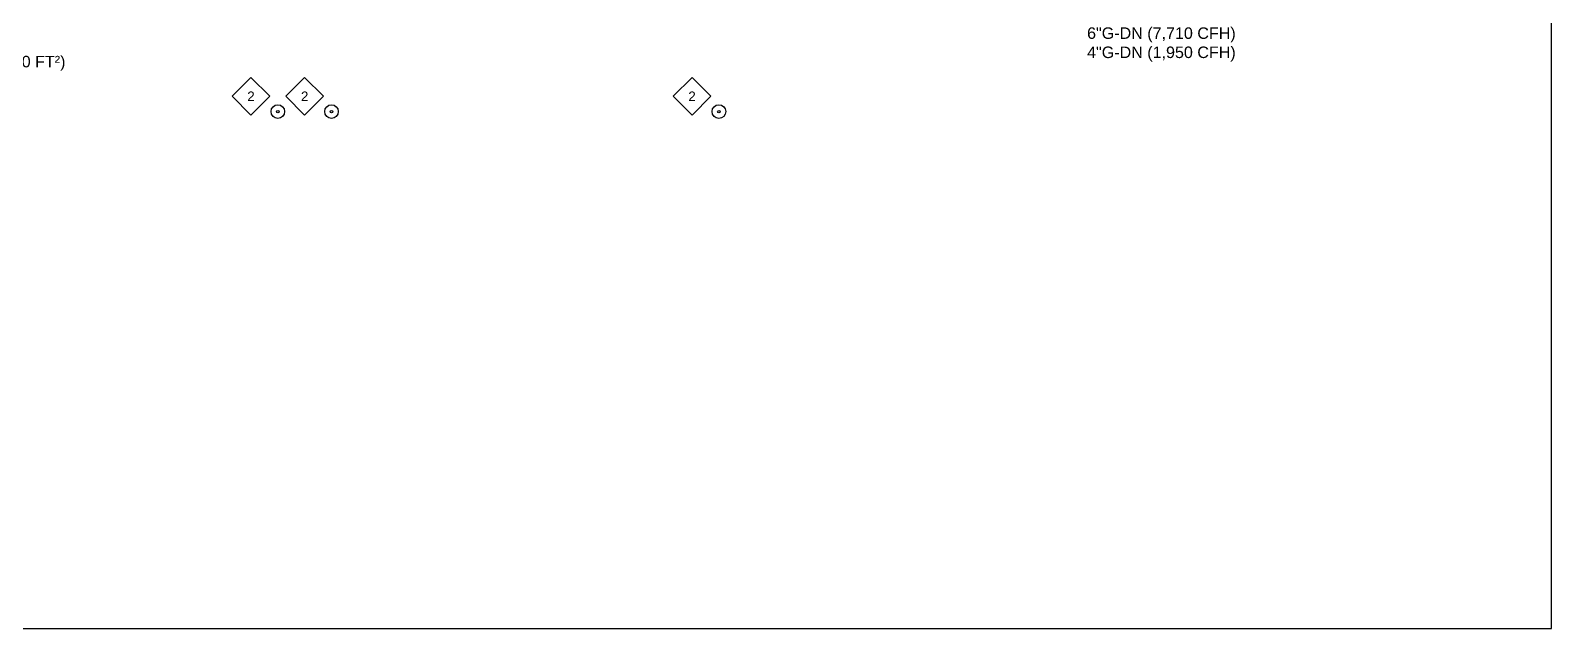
# Model space of a CAD drawing. Extents: x -3956 to 957, y -346 to 1886.
# Drawn here: x -780 to 410, y -346 to 122 of the extents above; entities that cross this region are included whole.
import ezdxf
from ezdxf.enums import TextEntityAlignment as Align

# ---------------------------------------------------------------- set-up
doc = ezdxf.new("R2010")
doc.units = 0
doc.header["$LTSCALE"] = 36
doc.header["$MEASUREMENT"] = 0
for name, color, linetype in [('G-ANNO-TEXT', 70, 'Continuous'), ('G-ANNO-TEXT @ 96', 70, 'Continuous'), ('P-STRM-N @ 96', 2, 'Continuous')]:
    doc.layers.add(name, color=color, linetype=linetype)
doc.styles.add('Arial', font='arial.ttf')

# ---------------------------------------------------------------- blocks, each defined once
blk = doc.blocks.new('DRAIN')
at = {"linetype": 'Continuous'}
blk.add_circle((0, 0), 0.0553, dxfattribs=at)
at = {"color": 7, "linetype": 'Continuous'}
blk.add_circle((0, 0), 0.01, dxfattribs=at)
blk = doc.blocks.new('DIAMOND TAG')
blk.add_lwpolyline([(0, -0.153), (0.153, 0), (0, 0.153), (-0.153, 0)], close=True)
at = {"style": 'Arial'}
blk.add_attdef('XXX', text='', height=0.0781, dxfattribs=at).set_placement((0, 0), align=Align.MIDDLE)

msp = doc.modelspace()

# ---------------------------------------------------------------- linework, layer by layer
at = {"layer": 'DEFPOINTS'}
for p, q in [((410.3, -345.9), (410.3, 1886.1)), ((-2625.7, -345.9), (410.3, -345.9))]:
    msp.add_line(p, q, dxfattribs=at)

# ---------------------------------------------------------------- block references
at = {"layer": 'G-ANNO-TEXT @ 96'}
ref = msp.add_blockref('DIAMOND TAG', (-607, 70.7), dxfattribs=dict(at, xscale=96, yscale=96, zscale=96, rotation=180))
ref.add_attrib('XXX', '2', dxfattribs={"layer": '0', "height": 7.5, "style": 'Arial'}).set_placement((-607, 70.7), align=Align.MIDDLE)
ref = msp.add_blockref('DIAMOND TAG', (-565, 70.7), dxfattribs=dict(at, xscale=96, yscale=96, zscale=96, rotation=180))
ref.add_attrib('XXX', '2', dxfattribs={"layer": '0', "height": 7.5, "style": 'Arial'}).set_placement((-565, 70.7), align=Align.MIDDLE)
ref = msp.add_blockref('DIAMOND TAG', (-262, 70.7), dxfattribs=dict(at, xscale=96, yscale=96, zscale=96, rotation=180))
ref.add_attrib('XXX', '2', dxfattribs={"layer": '0', "height": 7.5, "style": 'Arial'}).set_placement((-262, 70.7), align=Align.MIDDLE)
at = {"layer": 'P-STRM-N @ 96', "xscale": 96, "yscale": 96, "zscale": 96}
for p in [(-586, 58.7), (-544, 58.7), (-241, 58.7)]:
    msp.add_blockref('DRAIN', p, dxfattribs=at)

# ---------------------------------------------------------------- texts
at = {"layer": 'G-ANNO-TEXT', "char_height": 9, "attachment_point": 1, "style": 'Arial'}
for s, insert in [('2"V-DN\\P6"CW-DN\\P6"G-DN {\\A1;(7,710 CFH)}\\P{\\A1;4"G-DN (1,950 CFH)}', (47, 154.6)), ('\\A1;4"ST(500 FT²)\\P{\\H0.8x;\\S3#4;}"CW', (-832, 102.3))]:
    msp.add_mtext(s, dxfattribs=dict(at, insert=insert))

doc.saveas('drawing.dxf')
